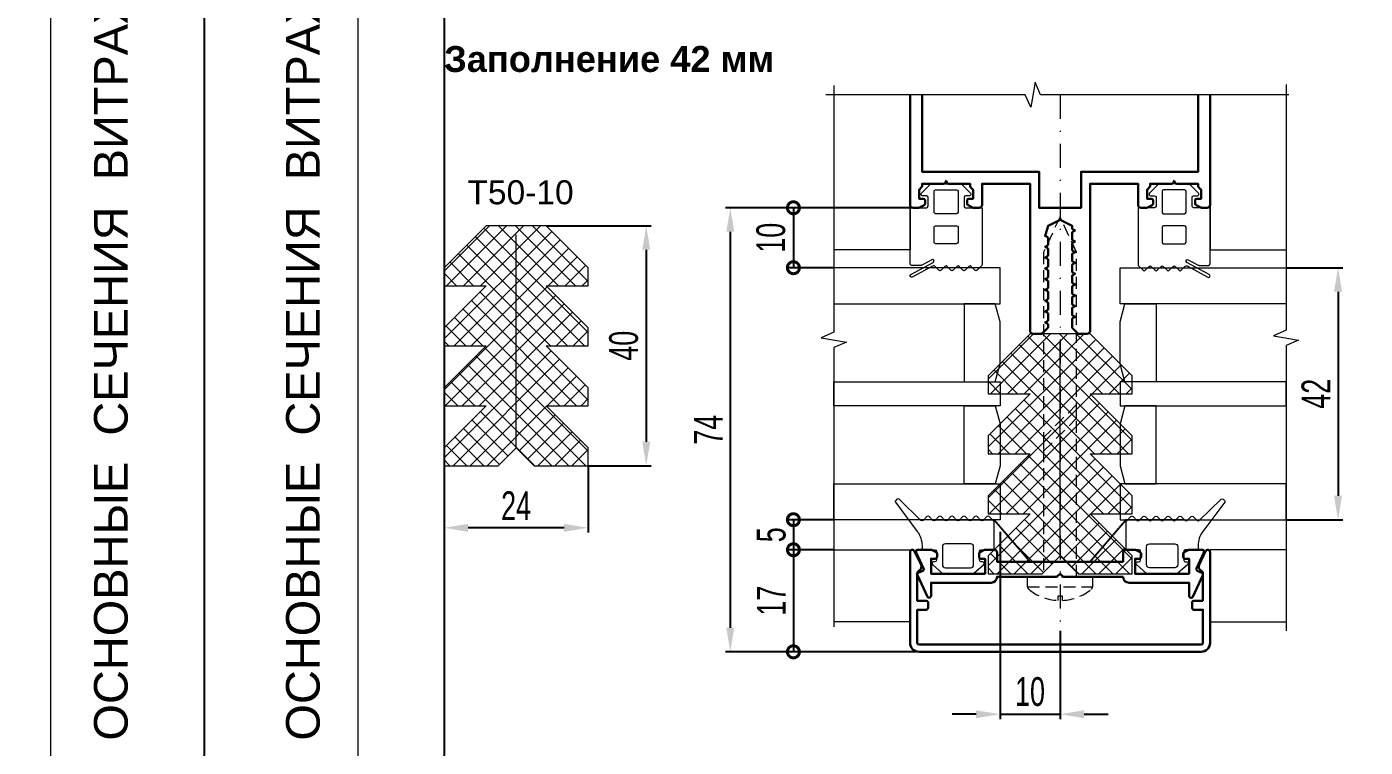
# Model space of a CAD drawing. Extents: x -37 to 8820, y -336 to 478.
# Drawn here: x 1451.5 to 1590.9, y 140 to 215 of the extents above; entities that cross this region are included whole.
import ezdxf

# ---------------------------------------------------------------- set-up
doc = ezdxf.new("R2010")
doc.units = 0
doc.header["$LTSCALE"] = 5
doc.linetypes.add('DASHDOT', pattern=[1, 0.5, -0.25, 0, -0.25])
doc.linetypes.add('HIDDEN', pattern=[0.375, 0.25, -0.125])
doc.layers.get('0').update_dxf_attribs({"linetype": 'CONTINUOUS', "lineweight": 30})
doc.layers.get('DEFPOINTS').update_dxf_attribs({"linetype": 'CONTINUOUS'})
for name, color, linetype, lineweight in [('1', 6, 'DASHDOT', 13), ('2', 3, 'HIDDEN', 13), ('Dimentions', 5, 'CONTINUOUS', 15), ('Glass', 5, 'CONTINUOUS', 20), ('Герлен', 7, 'CONTINUOUS', 60), ('Зигзаг', 1, 'CONTINUOUS', 15), ('Конструкции', 252, 'CONTINUOUS', 20), ('Текстовый', 7, 'CONTINUOUS', 9), ('Уплотнители', 1, 'CONTINUOUS', 20), ('Штриховка', 1, 'CONTINUOUS', 5)]:
    doc.layers.add(name, color=color, linetype=linetype, lineweight=lineweight)
doc.layers.add('Скрытые', color=14, linetype='CONTINUOUS', plot=False)
doc.styles.add('3', font='RUSS.SHX', dxfattribs={"width": 0.7, "height": 3})
doc.styles.add('Каталожный', font='arial.ttf', dxfattribs={"height": 2.5})
doc.styles.add('Фирм', font='arial.ttf', dxfattribs={"height": 3.5})
doc.dimstyles.new('MX1_6', dxfattribs={"dimtxt": 3, "dimasz": 2.5, "dimexe": 0.5, "dimexo": 0, "dimgap": 0.8, "dimtad": 1, "dimlfac": 1.6, "dimdsep": 46, "dimtxsty": '3', "dimcen": 0, "dimclrd": 256, "dimclre": 256, "dimclrt": 256, "dimaunit": 1, "dimadec": 0, "dimazin": 0, "dimtfac": 1, "dimtmove": 0, "dimatfit": 1, "dimfxl": 1, "dimtvp": 1, "dimtolj": 1, "dimtzin": 0, "dimarcsym": 0})

# ---------------------------------------------------------------- blocks, each defined once
blk = doc.blocks.new('*D756')
at = {"layer": 'DEFPOINTS', "color": 0, "linetype": 'Continuous', "transparency": 16777216}
for p in [(1537.05, 196.15), (1524.81, 149.9), (1544.46, 149.9)]:
    blk.add_point(p, dxfattribs=at)
at = {"layer": 'Dimentions', "linetype": 'Continuous', "lineweight": -2, "transparency": 16777216}
for p, q in [((1537.05, 196.15), (1524.31, 196.15)), ((1524.81, 193.65), (1524.81, 152.4)), ((1544.46, 149.9), (1524.31, 149.9))]:
    blk.add_line(p, q, dxfattribs=at)
at = {"layer": 'Dimentions', "linetype": 'Continuous', "transparency": 16777216}
for points in [[(1524.39, 193.65), (1525.22, 193.65), (1524.81, 196.15)], [(1524.39, 152.4), (1525.22, 152.4), (1524.81, 149.9)]]:
    blk.add_solid(points, dxfattribs=at)
at = {"layer": 'Dimentions', "linetype": 'Continuous', "transparency": 16777216, "insert": (1522.51, 173.03), "char_height": 3, "attachment_point": 5, "rotation": 90, "style": '3'}
blk.add_mtext('\\A1;74', dxfattribs=at)
blk = doc.blocks.new('*D371')
at = {"layer": 'DEFPOINTS', "color": 0, "transparency": 16777216}
for p in [(1495, 169.28), (1510, 169.28), (1495, 162.82)]:
    blk.add_point(p, dxfattribs=at)
at = {"layer": 'Dimentions', "lineweight": -2, "transparency": 16777216}
for p, q in [((1495, 169.28), (1495, 162.32)), ((1510, 169.28), (1510, 162.32)), ((1507.5, 162.82), (1497.5, 162.82))]:
    blk.add_line(p, q, dxfattribs=at)
at = {"layer": 'Dimentions', "transparency": 16777216}
for points in [[(1497.5, 163.23), (1497.5, 162.4), (1495, 162.82)], [(1507.5, 163.23), (1507.5, 162.4), (1510, 162.82)]]:
    blk.add_solid(points, dxfattribs=at)
at = {"layer": 'Dimentions', "transparency": 16777216, "insert": (1502.5, 165.12), "char_height": 3, "attachment_point": 5, "style": '3'}
blk.add_mtext('\\A1;24', dxfattribs=at)
blk = doc.blocks.new('*D372')
at = {"layer": 'DEFPOINTS', "color": 0, "linetype": 'Continuous', "transparency": 16777216}
for p in [(1505.63, 194.28), (1510, 169.28), (1516.05, 169.28)]:
    blk.add_point(p, dxfattribs=at)
at = {"layer": 'Dimentions', "linetype": 'Continuous', "lineweight": -2, "transparency": 16777216}
for p, q in [((1505.63, 194.28), (1516.55, 194.28)), ((1516.05, 191.78), (1516.05, 171.78)), ((1510, 169.28), (1516.55, 169.28))]:
    blk.add_line(p, q, dxfattribs=at)
at = {"layer": 'Dimentions', "linetype": 'Continuous', "transparency": 16777216}
for points in [[(1515.64, 191.78), (1516.47, 191.78), (1516.05, 194.28)], [(1515.64, 171.78), (1516.47, 171.78), (1516.05, 169.28)]]:
    blk.add_solid(points, dxfattribs=at)
at = {"layer": 'Dimentions', "linetype": 'Continuous', "transparency": 16777216, "insert": (1513.71, 181.78), "char_height": 3, "attachment_point": 5, "rotation": 90, "style": '3'}
blk.add_mtext('\\A1;40', dxfattribs=at)
blk = doc.blocks.new('*D283')
at = {"layer": 'DEFPOINTS', "color": 0, "linetype": 'Continuous', "transparency": 16777216}
for p in [(1552.9, 162.41), (1559.15, 152.1), (1559.15, 143.4)]:
    blk.add_point(p, dxfattribs=at)
at = {"layer": 'Dimentions', "linetype": 'Continuous', "lineweight": -2, "transparency": 16777216}
for p, q in [((1552.9, 162.41), (1552.9, 142.9)), ((1559.15, 152.1), (1559.15, 142.9)), ((1550.4, 143.4), (1547.9, 143.4)), ((1552.9, 143.4), (1559.15, 143.4)), ((1561.65, 143.4), (1564.15, 143.4))]:
    blk.add_line(p, q, dxfattribs=at)
at = {"layer": 'Dimentions', "linetype": 'Continuous', "transparency": 16777216}
for points in [[(1550.4, 143.81), (1550.4, 142.98), (1552.9, 143.4)], [(1561.65, 143.81), (1561.65, 142.98), (1559.15, 143.4)]]:
    blk.add_solid(points, dxfattribs=at)
at = {"layer": 'Dimentions', "linetype": 'Continuous', "transparency": 16777216, "insert": (1556.02, 145.74), "char_height": 3, "attachment_point": 5, "style": '3'}
blk.add_mtext('\\A1;10', dxfattribs=at)
blk = doc.blocks.new('*D286')
at = {"layer": 'DEFPOINTS', "color": 0, "linetype": 'Continuous', "transparency": 16777216}
for p in [(1582.69, 189.91), (1582.69, 163.66), (1588.1, 163.66)]:
    blk.add_point(p, dxfattribs=at)
at = {"layer": 'Dimentions', "linetype": 'Continuous', "lineweight": -2, "transparency": 16777216}
for p, q in [((1582.69, 189.91), (1588.6, 189.91)), ((1588.1, 187.41), (1588.1, 166.16)), ((1582.69, 163.66), (1588.6, 163.66))]:
    blk.add_line(p, q, dxfattribs=at)
at = {"layer": 'Dimentions', "linetype": 'Continuous', "transparency": 16777216}
for points in [[(1587.68, 187.41), (1588.52, 187.41), (1588.1, 189.91)], [(1587.68, 166.16), (1588.52, 166.16), (1588.1, 163.66)]]:
    blk.add_solid(points, dxfattribs=at)
at = {"layer": 'Dimentions', "linetype": 'Continuous', "transparency": 16777216, "insert": (1585.8, 176.78), "char_height": 3, "attachment_point": 5, "rotation": 90, "style": '3'}
blk.add_mtext('\\A1;42', dxfattribs=at)
blk = doc.blocks.new('_DotSmall')
at = {"color": 0, "linetype": 'ByBlock', "const_width": 0.5}
blk.add_lwpolyline([(-0.0625, 0, 1), (0.0625, 0, 1)], format="xyb", close=True, dxfattribs=at)
blk = doc.blocks.new('*D287')
at = {"layer": 'DEFPOINTS', "color": 0, "linetype": 'Continuous', "transparency": 16777216}
for p in [(1535.6, 163.66), (1531.38, 160.53), (1535.6, 160.53)]:
    blk.add_point(p, dxfattribs=at)
at = {"layer": 'Dimentions', "linetype": 'Continuous', "lineweight": -2, "transparency": 16777216}
for p, q in [((1535.6, 163.66), (1530.88, 163.66)), ((1531.38, 163.66), (1531.38, 160.53)), ((1535.6, 160.53), (1530.88, 160.53))]:
    blk.add_line(p, q, dxfattribs=at)
at = {"layer": 'Dimentions', "linetype": 'Continuous', "lineweight": -2, "transparency": 16777216, "xscale": 2.5, "yscale": 2.5, "zscale": 2.5}
for p, rotation in [((1531.38, 163.66), 90), ((1531.38, 160.53), 270)]:
    blk.add_blockref('_DotSmall', p, dxfattribs=dict(at, rotation=rotation))
at = {"layer": 'Dimentions', "linetype": 'Continuous', "transparency": 16777216, "insert": (1529.08, 162.09), "char_height": 3, "attachment_point": 5, "rotation": 90, "style": '3'}
blk.add_mtext('\\A1;5', dxfattribs=at)
blk = doc.blocks.new('*D288')
at = {"layer": 'DEFPOINTS', "color": 0, "linetype": 'Continuous', "transparency": 16777216}
for p in [(1535.6, 160.53), (1531.38, 149.9), (1546.83, 149.9)]:
    blk.add_point(p, dxfattribs=at)
at = {"layer": 'Dimentions', "linetype": 'Continuous', "lineweight": -2, "transparency": 16777216}
for p, q in [((1535.6, 160.53), (1530.88, 160.53)), ((1531.38, 160.53), (1531.38, 149.9)), ((1546.83, 149.9), (1530.88, 149.9))]:
    blk.add_line(p, q, dxfattribs=at)
at = {"layer": 'Dimentions', "linetype": 'Continuous', "lineweight": -2, "transparency": 16777216, "xscale": 2.5, "yscale": 2.5, "zscale": 2.5}
for p, rotation in [((1531.38, 160.53), 90), ((1531.38, 149.9), 270)]:
    blk.add_blockref('_DotSmall', p, dxfattribs=dict(at, rotation=rotation))
at = {"layer": 'Dimentions', "linetype": 'Continuous', "transparency": 16777216, "insert": (1529.08, 155.22), "char_height": 3, "attachment_point": 5, "rotation": 90, "style": '3'}
blk.add_mtext('\\A1;17', dxfattribs=at)
blk = doc.blocks.new('*D289')
at = {"layer": 'DEFPOINTS', "color": 0, "linetype": 'Continuous', "transparency": 16777216}
for p in [(1544.76, 196.15), (1531.38, 189.91), (1535.6, 189.91)]:
    blk.add_point(p, dxfattribs=at)
at = {"layer": 'Dimentions', "linetype": 'Continuous', "lineweight": -2, "transparency": 16777216}
for p, q in [((1544.76, 196.15), (1530.88, 196.15)), ((1531.38, 196.15), (1531.38, 189.91)), ((1535.6, 189.91), (1530.88, 189.91))]:
    blk.add_line(p, q, dxfattribs=at)
at = {"layer": 'Dimentions', "linetype": 'Continuous', "lineweight": -2, "transparency": 16777216, "xscale": 2.5, "yscale": 2.5, "zscale": 2.5}
for p, rotation in [((1531.38, 196.15), 90), ((1531.38, 189.91), 270)]:
    blk.add_blockref('_DotSmall', p, dxfattribs=dict(at, rotation=rotation))
at = {"layer": 'Dimentions', "linetype": 'Continuous', "transparency": 16777216, "insert": (1529.04, 193.03), "char_height": 3, "attachment_point": 5, "rotation": 90, "style": '3'}
blk.add_mtext('\\A1;10', dxfattribs=at)
blk = doc.blocks.new('*D290')
at = {"layer": 'DEFPOINTS', "color": 0, "linetype": 'Continuous', "transparency": 16777216}
for p in [(1537.05, 196.15), (1524.81, 149.9), (1544.46, 149.9)]:
    blk.add_point(p, dxfattribs=at)
at = {"layer": 'Dimentions', "linetype": 'Continuous', "lineweight": -2, "transparency": 16777216}
for p, q in [((1537.05, 196.15), (1524.31, 196.15)), ((1524.81, 193.65), (1524.81, 152.4)), ((1544.46, 149.9), (1524.31, 149.9))]:
    blk.add_line(p, q, dxfattribs=at)
at = {"layer": 'Dimentions', "linetype": 'Continuous', "transparency": 16777216}
for points in [[(1524.39, 193.65), (1525.22, 193.65), (1524.81, 196.15)], [(1524.39, 152.4), (1525.22, 152.4), (1524.81, 149.9)]]:
    blk.add_solid(points, dxfattribs=at)
at = {"layer": 'Dimentions', "linetype": 'Continuous', "transparency": 16777216, "insert": (1522.51, 173.03), "char_height": 3, "attachment_point": 5, "rotation": 90, "style": '3'}
blk.add_mtext('\\A1;74', dxfattribs=at)

msp = doc.modelspace()

# ---------------------------------------------------------------- hatches: boundary and pattern name
at = {"layer": 'Штриховка', "lineweight": 5}
h = msp.add_hatch(dxfattribs=at)
h.set_pattern_fill('NET', color=256, scale=10, angle=45, style=0)
h.set_pattern_definition([(45, (-3573.299, 2881.7542), (-0.88388348, 0.88388348), []), (135, (-3573.299, 2881.7542), (-0.88388348, -0.88388348), [])])
h.paths.add_polyline_path([(1504.375, 169.2815), (1510, 169.2815), (1510, 171.1565), (1505.625, 175.5315), (1510, 175.5315), (1510, 177.4065), (1505.625, 181.7815), (1510, 181.7815), (1510, 183.6565), (1505.625, 188.0315), (1510, 188.0315), (1510, 189.9065), (1505.625, 194.2815), (1499.375, 194.2815), (1495, 189.9065), (1495, 188.0315), (1499.375, 188.0315), (1495, 183.6565), (1495, 181.7815), (1499.375, 181.7815), (1495, 177.4065), (1495, 175.5315), (1499.375, 175.5315), (1495, 171.1565), (1495, 169.2815), (1500.625, 169.2815), (1502.5, 171.1565)])
h = msp.add_hatch(dxfattribs=at)
h.set_pattern_fill('NET', color=256, scale=10, angle=45, style=0)
h.set_pattern_definition([(45, (-3516.6513, 2870.5042), (-0.88388348, 0.88388348), []), (135, (-3516.6513, 2870.5042), (-0.88388348, -0.88388348), [])])
h.paths.add_polyline_path([(1561.0228, 158.0315), (1566.6478, 158.0315), (1566.6478, 159.9065), (1562.2728, 164.2815), (1566.6478, 164.2815), (1566.6478, 166.1565), (1562.2728, 170.5315), (1566.6478, 170.5315), (1566.6478, 172.4065), (1562.2728, 176.7815), (1566.6478, 176.7815), (1566.6478, 178.6565), (1562.2728, 183.0315), (1556.0228, 183.0315), (1551.6478, 178.6565), (1551.6478, 176.7815), (1556.0228, 176.7815), (1551.6478, 172.4065), (1551.6478, 170.5315), (1556.0228, 170.5315), (1551.6478, 166.1565), (1551.6478, 164.2815), (1556.0228, 164.2815), (1551.6478, 159.9065), (1551.6478, 158.0315), (1557.2728, 158.0315), (1559.1478, 159.9065)])

# ---------------------------------------------------------------- linework, layer by layer
msp.add_lwpolyline([(1543.5228, 207.9203), (1543.5228, 196.469, 0.41421356), (1543.8353, 196.1565), (1544.416, 196.1565, 0.11643382), (1544.4999, 196.1762), (1544.9816, 196.4171, 0.28407904), (1545.0853, 196.5848), (1545.0853, 196.9065, 0.41421356), (1544.8978, 197.094), (1544.4603, 197.094), (1544.4603, 198.0315), (1544.7179, 198.289, 0.19891237), (1544.7728, 198.4216), (1544.7728, 198.6565), (1547.0006, 198.6565, 0.28407904), (1547.1683, 198.7601), (1547.2728, 198.969), (1547.3772, 198.7601, 0.28407904), (1547.5449, 198.6565), (1549.7728, 198.6565), (1549.7728, 198.4216, 0.19891237), (1549.8277, 198.289), (1550.0853, 198.0315), (1550.0853, 197.094), (1549.6478, 197.094, 0.41421356), (1549.4603, 196.9065), (1549.4603, 196.5848, 0.28407904), (1549.5639, 196.4171), (1550.0457, 196.1762, 0.11643382), (1550.1295, 196.1565), (1550.7103, 196.1565, 0.41421356), (1551.0228, 196.469), (1551.0228, 198.6565), (1556.0228, 198.6565), (1556.0228, 183.344, 0.41421356), (1556.3353, 183.0315), (1557.1951, 183.0315, 0.19891237), (1557.3277, 183.0864), (1557.8429, 183.6015, 0.19891237), (1557.8978, 183.7341), (1557.8978, 183.9468, 0.28407904), (1557.7941, 184.1145), (1557.5853, 184.219), (1557.7941, 184.3234, 0.28407904), (1557.8978, 184.4911), (1557.8978, 185.0718, 0.28407904), (1557.7941, 185.2395), (1557.5853, 185.344), (1557.7941, 185.4484, 0.28407904), (1557.8978, 185.6161), (1557.8978, 186.1968, 0.28407904), (1557.7941, 186.3645), (1557.5853, 186.469), (1557.7941, 186.5734, 0.28407904), (1557.8978, 186.7411), (1557.8978, 187.3218, 0.28407904), (1557.7941, 187.4895), (1557.5853, 187.594), (1557.7941, 187.6984, 0.28407904), (1557.8978, 187.8661), (1557.8978, 188.4468, 0.28407904), (1557.7941, 188.6145), (1557.5853, 188.719), (1557.7941, 188.8234, 0.28407904), (1557.8978, 188.9911), (1557.8978, 189.5718, 0.28407904), (1557.7941, 189.7395), (1557.5853, 189.844), (1557.7941, 189.9484, 0.28407904), (1557.8978, 190.1161), (1557.8978, 190.6968, 0.28407904), (1557.7941, 190.8645), (1557.5853, 190.969), (1557.7941, 191.0734, 0.28407904), (1557.8978, 191.2411), (1557.8978, 191.8218, 0.28407904), (1557.7941, 191.9895), (1557.5853, 192.094), (1557.7941, 192.1984, 0.28407904), (1557.8978, 192.3661), (1557.8978, 192.9468, 0.28407904), (1557.7941, 193.1145), (1557.5853, 193.219), (1557.8978, 194.2815), (1559.1478, 194.9065), (1560.3978, 194.2815), (1560.3978, 194.0536, 0.28407904), (1560.5014, 193.8859), (1560.7103, 193.7815), (1560.5014, 193.677, 0.28407904), (1560.3978, 193.5093), (1560.3978, 192.9286, 0.28407904), (1560.5014, 192.7609), (1560.7103, 192.6565), (1560.5014, 192.552, 0.28407904), (1560.3978, 192.3843), (1560.3978, 191.8036, 0.28407904), (1560.5014, 191.6359), (1560.7103, 191.5315), (1560.5014, 191.427, 0.28407904), (1560.3978, 191.2593), (1560.3978, 190.6786, 0.28407904), (1560.5014, 190.5109), (1560.7103, 190.4065), (1560.5014, 190.302, 0.28407904), (1560.3978, 190.1343), (1560.3978, 189.5536, 0.28407904), (1560.5014, 189.3859), (1560.7103, 189.2815), (1560.5014, 189.177, 0.28407904), (1560.3978, 189.0093), (1560.3978, 188.4286, 0.28407904), (1560.5014, 188.2609), (1560.7103, 188.1565), (1560.5014, 188.052, 0.28407904), (1560.3978, 187.8843), (1560.3978, 187.3036, 0.28407904), (1560.5014, 187.1359), (1560.7103, 187.0315), (1560.5014, 186.927, 0.28407904), (1560.3978, 186.7593), (1560.3978, 186.1786, 0.28407904), (1560.5014, 186.0109), (1560.7103, 185.9065), (1560.5014, 185.802, 0.28407904), (1560.3978, 185.6343), (1560.3978, 185.0536, 0.28407904), (1560.5014, 184.8859), (1560.7103, 184.7815), (1560.5014, 184.677, 0.28407904), (1560.3978, 184.5093), (1560.3978, 183.7341, 0.19891237), (1560.4527, 183.6015), (1560.9679, 183.0864, 0.19891237), (1561.1004, 183.0315), (1561.9603, 183.0315, 0.41421356), (1562.2728, 183.344), (1562.2728, 198.6565), (1567.2728, 198.6565), (1567.2728, 196.469, 0.41421356), (1567.5853, 196.1565), (1568.166, 196.1565, 0.11643382), (1568.2499, 196.1762), (1568.7316, 196.4171, 0.28407904), (1568.8353, 196.5848), (1568.8353, 196.9065, 0.41421356), (1568.6478, 197.094), (1568.2103, 197.094), (1568.2103, 198.0315), (1568.4679, 198.289, 0.19891237), (1568.5228, 198.4216), (1568.5228, 198.6565), (1570.7506, 198.6565, 0.28407904), (1570.9183, 198.7601), (1571.0228, 198.969), (1571.1272, 198.7601, 0.28407904), (1571.2949, 198.6565), (1573.5228, 198.6565), (1573.5228, 198.4216, 0.19891237), (1573.5777, 198.289), (1573.8353, 198.0315), (1573.8353, 197.094), (1573.3978, 197.094, 0.41421356), (1573.2103, 196.9065), (1573.2103, 196.5848, 0.28407904), (1573.3139, 196.4171), (1573.7957, 196.1762, 0.11643382), (1573.8795, 196.1565), (1574.4603, 196.1565, 0.41421356), (1574.7728, 196.469), (1574.7728, 207.9203)], format="xyb")
msp.add_lwpolyline([(1544.7728, 207.9203), (1544.7728, 199.9065), (1556.9603, 199.9065), (1556.9603, 196.1565), (1561.3353, 196.1565), (1561.3353, 199.9065), (1573.5228, 199.9065), (1573.5228, 207.9203)])
for points in [[(1574.0228, 155.2161), (1574.0228, 158.0419, 0.27973928), (1573.8208, 158.3746, -0.40155944), (1573.6263, 158.9476), (1574.2962, 160.3842, -0.80258485), (1574.7728, 160.2786), (1574.7728, 150.8411, -0.41421356), (1573.8353, 149.9036), (1544.4603, 149.9036, -0.41421356), (1543.5228, 150.8411), (1543.5228, 160.2786, -0.80258485), (1543.9993, 160.3842), (1544.6693, 158.9476, -0.40155944), (1544.4747, 158.3746, 0.27973928), (1544.2728, 158.0419), (1544.2728, 155.2161), (1545.2103, 155.2161, -0.41421356), (1545.3978, 155.0286), (1545.3978, 154.4661, -0.41421356), (1545.2103, 154.2786), (1544.2728, 154.2786), (1544.2728, 150.8411, 0.41421356), (1544.4603, 150.6536), (1573.8353, 150.6536, 0.41421356), (1574.0228, 150.8411), (1574.0228, 154.2786), (1573.0853, 154.2786, -0.41421356), (1572.8978, 154.4661), (1572.8978, 155.0286, -0.41421356), (1573.0853, 155.2161)], [(1565.7103, 157.7161), (1559.5379, 157.7161, -0.19891237), (1559.4054, 157.771), (1559.1478, 158.0286), (1558.8902, 157.771, -0.19891237), (1558.7576, 157.7161), (1552.5853, 157.7161, -0.41421356), (1551.9603, 157.0911), (1545.7103, 157.0911), (1545.7103, 155.7161, -0.41421356), (1545.5228, 155.5286), (1545.5038, 155.5286, -0.29147342), (1545.3338, 155.6368), (1544.2903, 157.8747, -0.41421356), (1544.381, 158.1238), (1544.8528, 158.3438, 0.41421356), (1544.9435, 158.593), (1544.1653, 160.2618, -0.54861879), (1544.3353, 160.5286), (1545.666, 160.5286, -0.11643382), (1545.7499, 160.5088), (1546.2316, 160.2679, -0.28407904), (1546.3353, 160.1002), (1546.3353, 159.7786, -0.41421356), (1546.1478, 159.5911), (1545.7103, 159.5911), (1545.7103, 158.0286), (1551.3353, 158.0286), (1551.3353, 159.5911), (1550.8978, 159.5911, -0.41421356), (1550.7103, 159.7786), (1550.7103, 160.1002, -0.28407904), (1550.8139, 160.2679), (1551.2957, 160.5088, -0.11643382), (1551.3795, 160.5286), (1552.2728, 160.5286, -0.41421356), (1552.5853, 160.2161), (1552.5853, 159.2786), (1565.7103, 159.2786), (1565.7103, 160.2161, -0.41421356), (1566.0228, 160.5286), (1566.916, 160.5286, -0.11643382), (1566.9999, 160.5088), (1567.4816, 160.2679, -0.28407904), (1567.5853, 160.1002), (1567.5853, 159.7786, -0.41421356), (1567.3978, 159.5911), (1566.9603, 159.5911), (1566.9603, 158.0286), (1572.5853, 158.0286), (1572.5853, 159.5911), (1572.1478, 159.5911, -0.41421356), (1571.9603, 159.7786), (1571.9603, 160.1002, -0.28407904), (1572.0639, 160.2679), (1572.5457, 160.5088, -0.11643382), (1572.6295, 160.5286), (1573.9603, 160.5286, -0.54861879), (1574.1302, 160.2618), (1573.352, 158.593, 0.41421356), (1573.4427, 158.3438), (1573.9145, 158.1238, -0.41421356), (1574.0052, 157.8747), (1572.9617, 155.6368, -0.29147342), (1572.7918, 155.5286), (1572.7728, 155.5286, -0.41421356), (1572.5853, 155.7161), (1572.5853, 157.0911), (1566.3353, 157.0911, -0.41421356)]]:
    msp.add_lwpolyline(points, format="xyb", close=True)
at = {"layer": '1'}
msp.add_line((1559.1478, 207.9174), (1559.1478, 148.6536), dxfattribs=at)
at = {"layer": '2'}
msp.add_line((1555.7728, 156.66), (1562.5228, 156.66), dxfattribs=at)
for points in [[(1560.8665, 157.7161), (1560.8665, 191.5302), (1559.1478, 195.2161), (1557.429, 191.5302), (1557.429, 157.7161)], [(1557.429, 170.7849), (1560.8665, 174.2224), (1560.8665, 175.6547), (1557.429, 172.2172)]]:
    msp.add_lwpolyline(points, close=True, dxfattribs=at)
msp.add_lwpolyline([(1558.9021, 155.2532, -0.16184886), (1555.8864, 156.419, -0.22388754), (1555.7728, 156.66), (1555.7728, 157.7161), (1562.5228, 157.7161), (1562.5228, 156.66, -0.22388754), (1562.4091, 156.419, -0.16184886), (1559.3934, 155.2532), (1559.3934, 155.6909), (1558.9021, 155.6909)], format="xyb", close=True, dxfattribs=at)
at = {"layer": 'Dimentions', "linetype": 'Continuous'}
for p, q in [((1454, 297), (1454, 0)), ((1486, 297), (1486, 0))]:
    msp.add_line(p, q, dxfattribs=at)
at = {"layer": 'Glass'}
for points in [[(1535.6027, 186.1565), (1552.8978, 186.1565), (1552.8978, 189.9065), (1535.6027, 189.9065)], [(1582.6929, 186.1565), (1565.3978, 186.1565), (1565.3978, 189.9065), (1582.6929, 189.9065)], [(1552.3954, 186.1565), (1549.1478, 186.1565), (1549.1478, 178.0315), (1552.3954, 178.0315), (1552.8978, 179.9065), (1552.8978, 184.2815)], [(1565.9002, 186.1565), (1569.1478, 186.1565), (1569.1478, 178.0315), (1565.9002, 178.0315), (1565.3978, 179.9065), (1565.3978, 184.2815)], [(1535.6027, 178.0315), (1552.8978, 178.0315), (1552.8978, 175.5315), (1535.6027, 175.5315)], [(1582.6929, 178.0315), (1565.3978, 178.0315), (1565.3978, 175.5315), (1582.6929, 175.5315)], [(1552.3954, 167.4065), (1549.1478, 167.4065), (1549.1478, 175.5315), (1552.3954, 175.5315), (1552.8978, 173.6565), (1552.8978, 169.2815)], [(1565.9002, 167.4065), (1569.1478, 167.4065), (1569.1478, 175.5315), (1565.9002, 175.5315), (1565.3978, 173.6565), (1565.3978, 169.2815)], [(1535.6027, 167.4065), (1552.8978, 167.4065), (1552.8978, 163.6565), (1535.6027, 163.6565)], [(1582.6929, 167.4065), (1565.3978, 167.4065), (1565.3978, 163.6565), (1582.6929, 163.6565)]]:
    msp.add_lwpolyline(points, close=True, dxfattribs=at)
at = {"layer": 'Герлен', "ltscale": 2, "const_width": 0.1875}
msp.add_lwpolyline([(1572.0157, 163.6536), (1566.0228, 163.6536), (1562.2728, 159.2786), (1556.0228, 159.2786), (1552.2728, 163.6536), (1546.0924, 163.6536)], dxfattribs=at)
at = {"layer": 'Зигзаг'}
for points in [[(1582.9611, 207.9203), (1557.1233, 207.9203), (1556.5425, 209.2382), (1556.1068, 206.6255), (1555.5243, 207.9203), (1534.7687, 207.9203)], [(1535.6027, 208.8766), (1535.6027, 183.185), (1534.2848, 182.6042), (1536.8975, 182.1685), (1535.6027, 181.586), (1535.6027, 152.4968)], [(1582.6929, 208.9799), (1582.6929, 183.3921), (1581.375, 182.8112), (1583.9877, 182.3756), (1582.6929, 181.7931), (1582.6929, 152.0725)]]:
    msp.add_lwpolyline(points, dxfattribs=at)
at = {"layer": 'Конструкции'}
for points in [[(1543.5228, 207.9203), (1543.5228, 191.7815), (1535.6027, 191.7786)], [(1574.7728, 207.9203), (1574.7728, 191.7815), (1582.6929, 191.7815)], [(1535.6027, 160.5286), (1543.5228, 160.5286), (1543.5228, 153.0286), (1535.6027, 153.0286)], [(1582.6929, 160.5286), (1574.7728, 160.5286), (1574.7728, 153.0286), (1582.6929, 153.0286)]]:
    msp.add_lwpolyline(points, dxfattribs=at)
at = {"layer": 'Скрытые', "linetype": 'Continuous'}
for points in [[(1260, 297), (1470, 297), (1470, 0), (1260, 0)], [(1680, 297), (1470, 297), (1470, 0), (1680, 0)], [(1660, 10), (1660, 287), (1495, 287), (1495, 10)]]:
    msp.add_lwpolyline(points, close=True, dxfattribs=at)
at = {"layer": 'Уплотнители'}
for p, q in [((1502.5, 171.1565), (1502.5, 193.344)), ((1559.1478, 159.9065), (1559.1478, 182.094))]:
    msp.add_line(p, q, dxfattribs=at)
for points in [[(1545.792, 190.7423), (1544.747, 190.1754, -0.12491271), (1544.6725, 190.1565), (1543.679, 190.1565, -0.41421356), (1543.5228, 190.3127), (1543.5228, 196.1565), (1545.2415, 196.1565, 0.41421356), (1545.3978, 196.3127), (1545.3978, 197.2502, 0.41421356), (1545.2415, 197.4065), (1544.8353, 197.4065, -0.66858666), (1544.7249, 197.6733), (1545.6645, 198.6108, -0.19861919), (1545.7749, 198.6565), (1548.7707, 198.6565, -0.19861919), (1548.881, 198.6108), (1549.8206, 197.6733, -0.66858666), (1549.7103, 197.4065), (1549.304, 197.4065, 0.41421356), (1549.1478, 197.2502), (1549.1478, 196.3127, 0.41421356), (1549.304, 196.1565), (1551.0228, 196.1565), (1551.0228, 190.2212, -0.19891237), (1550.977, 190.1107), (1550.5083, 189.6419, -0.41421356), (1550.2873, 189.6419), (1549.8833, 190.046, 0.41421356), (1549.6623, 190.046), (1549.2583, 189.6419, -0.41421356), (1549.0373, 189.6419), (1548.6333, 190.046, 0.41421356), (1548.4123, 190.046), (1548.0083, 189.6419, -0.41421356), (1547.7873, 189.6419), (1547.3833, 190.046, 0.41421356), (1547.1623, 190.046), (1546.7583, 189.6419, -0.41421356), (1546.5373, 189.6419), (1546.1052, 190.074, 0.33207606), (1545.9202, 190.1008), (1543.7535, 188.9254, -1), (1543.6045, 189.2), (1545.941, 190.4676, 1)], [(1546.179, 198.0315), (1548.3665, 198.0315, -0.41421356), (1548.5228, 197.8752), (1548.5228, 195.6877, -0.41421356), (1548.3665, 195.5315), (1546.179, 195.5315, -0.41421356), (1546.0228, 195.6877), (1546.0228, 197.8752, -0.41421356)], [(1572.5035, 190.7423), (1573.5486, 190.1754, 0.12491271), (1573.6231, 190.1565), (1574.6165, 190.1565, 0.41421356), (1574.7728, 190.3127), (1574.7728, 196.1565), (1573.054, 196.1565, -0.41421356), (1572.8978, 196.3127), (1572.8978, 197.2502, -0.41421356), (1573.054, 197.4065), (1573.4603, 197.4065, 0.66858666), (1573.5706, 197.6733), (1572.631, 198.6108, 0.19861919), (1572.5207, 198.6565), (1569.5249, 198.6565, 0.19861919), (1569.4145, 198.6108), (1568.4749, 197.6733, 0.66858666), (1568.5853, 197.4065), (1568.9915, 197.4065, -0.41421356), (1569.1478, 197.2502), (1569.1478, 196.3127, -0.41421356), (1568.9915, 196.1565), (1567.2728, 196.1565), (1567.2728, 190.2212, 0.19891237), (1567.3185, 190.1107), (1567.7873, 189.6419, 0.41421356), (1568.0083, 189.6419), (1568.4123, 190.046, -0.41421356), (1568.6333, 190.046), (1569.0373, 189.6419, 0.41421356), (1569.2583, 189.6419), (1569.6623, 190.046, -0.41421356), (1569.8833, 190.046), (1570.2873, 189.6419, 0.41421356), (1570.5083, 189.6419), (1570.9123, 190.046, -0.41421356), (1571.1333, 190.046), (1571.5373, 189.6419, 0.41421356), (1571.7583, 189.6419), (1572.1903, 190.074, -0.33207606), (1572.3753, 190.1008), (1574.542, 188.9254, 1), (1574.691, 189.2), (1572.3545, 190.4676, -1)], [(1572.1165, 198.0315), (1569.929, 198.0315, 0.41421356), (1569.7728, 197.8752), (1569.7728, 195.6877, 0.41421356), (1569.929, 195.5315), (1572.1165, 195.5315, 0.41421356), (1572.2728, 195.6877), (1572.2728, 197.8752, 0.41421356)], [(1546.179, 194.2815), (1548.3665, 194.2815, -0.41421356), (1548.5228, 194.1252), (1548.5228, 192.5627, -0.41421356), (1548.3665, 192.4065), (1546.179, 192.4065, -0.41421356), (1546.0228, 192.5627), (1546.0228, 194.1252, -0.41421356)], [(1572.1165, 194.2815), (1569.929, 194.2815, 0.41421356), (1569.7728, 194.1252), (1569.7728, 192.5627, 0.41421356), (1569.929, 192.4065), (1572.1165, 192.4065, 0.41421356), (1572.2728, 192.5627), (1572.2728, 194.1252, 0.41421356)], [(1550.929, 159.2786, -0.41421356), (1550.7728, 159.4348), (1550.7728, 160.3723, -0.41421356), (1550.929, 160.5286), (1552.2728, 160.5286), (1552.2728, 163.4165, 0.19891237), (1552.2362, 163.5049), (1551.7583, 163.9828, 0.41421356), (1551.5373, 163.9828), (1551.1333, 163.5788, -0.41421356), (1550.9123, 163.5788), (1550.5083, 163.9828, 0.41421356), (1550.2873, 163.9828), (1549.8833, 163.5788, -0.41421356), (1549.6623, 163.5788), (1549.2583, 163.9828, 0.41421356), (1549.0373, 163.9828), (1548.6333, 163.5788, -0.41421356), (1548.4123, 163.5788), (1548.0083, 163.9828, 0.41421356), (1547.7873, 163.9828), (1547.3833, 163.5788, -0.41421356), (1547.1623, 163.5788), (1546.7583, 163.9828, 0.41421356), (1546.5373, 163.9828), (1546.1333, 163.5788, -0.41421356), (1545.9123, 163.5788), (1545.5083, 163.9828, 0.41421356), (1545.2873, 163.9828), (1544.8833, 163.5788, -0.41421356), (1544.6623, 163.5788), (1542.3833, 165.7931, 0.41421356), (1542.1623, 165.7931), (1542.031, 165.6618, 0.29253821), (1541.9948, 165.4973), (1544.2756, 162.4441, -0.16178775), (1544.7728, 160.9479), (1544.7728, 160.5286), (1546.1165, 160.5286, -0.41421356), (1546.2728, 160.3723), (1546.2728, 159.4348, -0.41421356), (1546.1165, 159.2786), (1545.9603, 159.2786, 0.66858666), (1545.8499, 159.0117), (1546.9145, 158.0742, 0.19861919), (1547.0249, 158.0286), (1550.0207, 158.0286, 0.19861919), (1550.131, 158.0742), (1551.1956, 159.0117, 0.66858666), (1551.0853, 159.2786)], [(1567.3665, 159.2786, 0.41421356), (1567.5228, 159.4348), (1567.5228, 160.3723, 0.41421356), (1567.3665, 160.5286), (1566.0228, 160.5286), (1566.0228, 163.4165, -0.19891237), (1566.0594, 163.5049), (1566.5373, 163.9828, -0.41421356), (1566.7583, 163.9828), (1567.1623, 163.5788, 0.41421356), (1567.3833, 163.5788), (1567.7873, 163.9828, -0.41421356), (1568.0083, 163.9828), (1568.4123, 163.5788, 0.41421356), (1568.6333, 163.5788), (1569.0373, 163.9828, -0.41421356), (1569.2583, 163.9828), (1569.6623, 163.5788, 0.41421356), (1569.8833, 163.5788), (1570.2873, 163.9828, -0.41421356), (1570.5083, 163.9828), (1570.9123, 163.5788, 0.41421356), (1571.1333, 163.5788), (1571.5373, 163.9828, -0.41421356), (1571.7583, 163.9828), (1572.1623, 163.5788, 0.41421356), (1572.3833, 163.5788), (1572.7873, 163.9828, -0.41421356), (1573.0083, 163.9828), (1573.4123, 163.5788, 0.41421356), (1573.6333, 163.5788), (1575.9123, 165.7931, -0.41421356), (1576.1333, 165.7931), (1576.2646, 165.6618, -0.29253821), (1576.3007, 165.4973), (1574.0199, 162.4441, 0.16178775), (1573.5228, 160.9479), (1573.5228, 160.5286), (1572.179, 160.5286, 0.41421356), (1572.0228, 160.3723), (1572.0228, 159.4348, 0.41421356), (1572.179, 159.2786), (1572.3353, 159.2786, -0.66858666), (1572.4456, 159.0117), (1571.381, 158.0742, -0.19861919), (1571.2707, 158.0286), (1568.2749, 158.0286, -0.19861919), (1568.1645, 158.0742), (1567.0999, 159.0117, -0.66858666), (1567.2103, 159.2786)], [(1547.2103, 158.6536), (1549.8353, 158.6536, 0.41421356), (1550.1478, 158.9661), (1550.1478, 160.8411, 0.41421356), (1549.8353, 161.1536), (1547.2103, 161.1536, 0.41421356), (1546.8978, 160.8411), (1546.8978, 158.9661, 0.41421356)], [(1571.0853, 158.6536), (1568.4603, 158.6536, -0.41421356), (1568.1478, 158.9661), (1568.1478, 160.8411, -0.41421356), (1568.4603, 161.1536), (1571.0853, 161.1536, -0.41421356), (1571.3978, 160.8411), (1571.3978, 158.9661, -0.41421356)]]:
    msp.add_lwpolyline(points, format="xyb", close=True, dxfattribs=at)
for points in [[(1504.375, 169.2815), (1510, 169.2815), (1510, 171.1565), (1505.625, 175.5315), (1510, 175.5315), (1510, 177.4065), (1505.625, 181.7815), (1510, 181.7815), (1510, 183.6565), (1505.625, 188.0315), (1510, 188.0315), (1510, 189.9065), (1505.625, 194.2815), (1499.375, 194.2815), (1495, 189.9065), (1495, 188.0315), (1499.375, 188.0315), (1495, 183.6565), (1495, 181.7815), (1499.375, 181.7815), (1495, 177.4065), (1495, 175.5315), (1499.375, 175.5315), (1495, 171.1565), (1495, 169.2815), (1500.625, 169.2815), (1502.5, 171.1565)], [(1561.0228, 158.0315), (1566.6478, 158.0315), (1566.6478, 159.9065), (1562.2728, 164.2815), (1566.6478, 164.2815), (1566.6478, 166.1565), (1562.2728, 170.5315), (1566.6478, 170.5315), (1566.6478, 172.4065), (1562.2728, 176.7815), (1566.6478, 176.7815), (1566.6478, 178.6565), (1562.2728, 183.0315), (1556.0228, 183.0315), (1551.6478, 178.6565), (1551.6478, 176.7815), (1556.0228, 176.7815), (1551.6478, 172.4065), (1551.6478, 170.5315), (1556.0228, 170.5315), (1551.6478, 166.1565), (1551.6478, 164.2815), (1556.0228, 164.2815), (1551.6478, 159.9065), (1551.6478, 158.0315), (1557.2728, 158.0315), (1559.1478, 159.9065)]]:
    msp.add_lwpolyline(points, close=True, dxfattribs=at)

# ---------------------------------------------------------------- texts
at = {"layer": 'Текстовый', "style": 'Фирм'}
for p in [(1462.0431, 140.6503), (1482.0431, 140.6503)]:
    msp.add_text('ОСНОВНЫЕ  СЕЧЕНИЯ  ВИТРАЖА', height=3.5, rotation=90, dxfattribs=at).set_placement(p)
at = {"layer": 'Текстовый', "linetype": 'Continuous', "insert": (1495, 213), "char_height": 2.7, "width": 42.664921, "attachment_point": 1, "style": 'Каталожный'}
msp.add_mtext('{\\fArial|b1|i0|c204|p34;Заполнение 42 мм}', dxfattribs=at)
at = {"layer": 'Текстовый', "color": 1, "linetype": 'Continuous', "insert": (1478.3625, 199.0167, -0.0125), "char_height": 2.5, "width": 49.197884, "attachment_point": 1, "style": 'Каталожный'}
msp.add_mtext('\\pxqc;Т50-10', dxfattribs=at)

# ---------------------------------------------------------------- dimensions: what is measured, and where the dimension line sits
at = {"layer": 'Dimentions', "linetype": 'Continuous'}
for base, p1, p2, picture, middle in [((1531.3783, 189.9065), (1544.7632, 196.1536), (1535.6027, 189.9065), '*D289', (1529.0355, 193.03)), ((1531.3783, 160.5286), (1535.6027, 163.6565), (1535.6027, 160.5286), '*D287', (1529.0783, 162.0925)), ((1531.3783, 149.9036), (1535.6027, 160.5286), (1546.8329, 149.9036), '*D288', (1529.0783, 155.2161))]:
    dim = msp.add_linear_dim(base=base, p1=p1, p2=p2, angle=90, dimstyle='MX1_6', override={"dimdec": 0, "dimblk1": 'DotSmall', "dimblk2": 'DotSmall', "dimsah": 1}, dxfattribs=at)
    dim.commit()
    dim.dimension.update_dxf_attribs({"geometry": picture, "text_midpoint": middle})
for base, p1, p2, picture, middle in [((1524.8083, 149.9036), (1537.0522, 196.1536), (1544.4603, 149.9036), '*D756', (1522.5083, 173.0286)), ((1524.8083, 149.9036), (1537.0522, 196.1536), (1544.4603, 149.9036), '*D290', (1522.5083, 173.0286)), ((1516.0532, 169.2815), (1505.625, 194.2815), (1510, 169.2815), '*D372', (1513.7104, 181.7815)), ((1588.1009, 163.6565), (1582.6929, 189.9065), (1582.6929, 163.6565), '*D286', (1585.8009, 176.7815))]:
    dim = msp.add_linear_dim(base=base, p1=p1, p2=p2, angle=90, dimstyle='MX1_6', dxfattribs=at)
    dim.commit()
    dim.dimension.update_dxf_attribs({"geometry": picture, "text_midpoint": middle})
at = {"layer": 'Dimentions'}
dim = msp.add_linear_dim(base=(1495, 162.8181), p1=(1510, 169.2815), p2=(1495, 169.2815), dimstyle='MX1_6', dxfattribs=at)
dim.commit()
dim.dimension.update_dxf_attribs({"geometry": '*D371', "text_midpoint": (1502.5, 165.1181)})
at = {"layer": 'Dimentions', "linetype": 'Continuous'}
dim = msp.add_linear_dim(base=(1559.1478, 143.3964), p1=(1552.8978, 162.4065), p2=(1559.1478, 152.0993), dimstyle='MX1_6', dxfattribs=at)
dim.commit()
dim.dimension.update_dxf_attribs({"geometry": '*D283', "text_midpoint": (1556.0228, 145.7392)})

doc.saveas('drawing.dxf')
